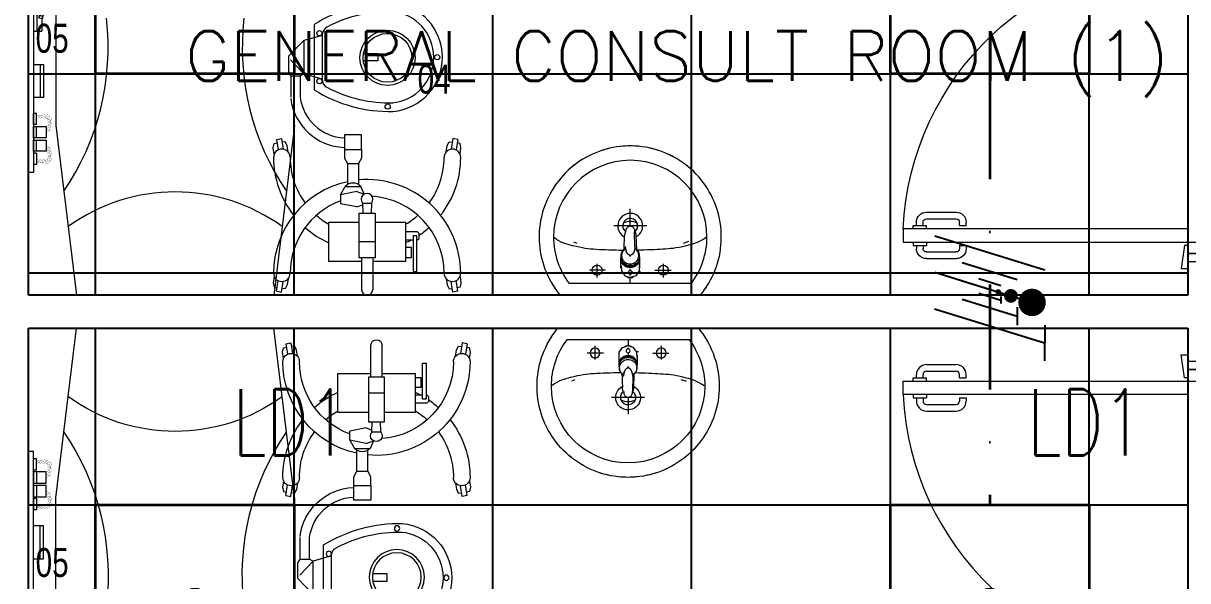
# Model space of a CAD drawing. Header units: inches. Extents: x -12418 to 57169, y -29325 to 19878.
# Drawn here: x 14182 to 17698, y -8029 to -6347 of the extents above; entities that cross this region are included whole.
import ezdxf
from ezdxf.enums import TextEntityAlignment as Align

# ---------------------------------------------------------------- set-up
doc = ezdxf.new("R2010")
doc.units = ezdxf.units.IN
doc.header["$LTSCALE"] = 25
doc.header["$MEASUREMENT"] = 0
doc.linetypes.add('DASHDOT', pattern=[25.4, 12.7, -6.35, 0, -6.35])
doc.layers.get('0').update_dxf_attribs({"color": 8})
for name, color, linetype, lineweight in [('00-Ground Floor$0$72_EGR_BASE_TEXT', 252, 'Continuous', 5), ('00-Ground Floor$0$72_EGR_EQP_TAG', 142, 'Continuous', 5), ('00-Ground Floor$0$LOADING', 253, 'Continuous', 5), ('00-Ground Floor$0$P-SANR-FIXT', 6, 'Continuous', 18), ('00-Ground Floor$0$P-SANR-FIXT-1', 6, 'Continuous', 13), ('00-Ground Floor$0$Walls', 251, 'Continuous', 5), ('00-Ground Floor$0$Wooden Joinery', 251, 'Continuous', 5), ('E-LITE-CIRC-NUMB', 6, 'Continuous', 25), ('E-LITE-CLNG', 150, 'Continuous', 35), ('E-LITE-CLNG-CNDT', 6, 'DASHDOT', 35), ('E-LITE-CTRL', 6, 'Continuous', 25), ('E-LITE-IDEN', 6, 'Continuous', 25), ('E-POWR-WIRE', 6, 'Continuous', 25), ('E-POWR-WIRE @ 100', 6, 'Continuous', 25), ('E-POWR-WIRE @ 20', 6, 'Continuous', 25), ('E-POWR-WIRE @ 50', 6, 'Continuous', 25)]:
    doc.layers.add(name, color=color, linetype=linetype, lineweight=lineweight)
doc.layers.add('00-Ground Floor$0$False Ceiling', color=251, linetype='Continuous')
doc.styles.add('00-Ground Floor$0$SIMPLEX', font='SIMPLEX.shx', dxfattribs={"height": 150})
doc.styles.add('00-Ground Floor$0$X3G_ENTITY_257CFD', font='swisscl.ttf', dxfattribs={"height": 200})
doc.styles.add('DC_Simplex', font='SIMPLEX.shx', dxfattribs={"width": 0.7})

# ---------------------------------------------------------------- blocks, each defined once
blk = doc.blocks.new('00-Ground Floor$0$A$C72370EFE')
at = {"layer": '00-Ground Floor$0$Wooden Joinery'}
for p, q in [((-0.01, -0.03), (-0.01, -0.07)), ((0, -0.03), (-0.01, -0.03)), ((0.04, -0.03), (0.05, -0.03)), ((0.05, -0.03), (0.05, -0.07)), ((-0.05, -0.07), (-0.05, -0.16)), ((-0.03, -0.07), (-0.03, -0.16)), ((-0.01, -0.04), (-0.02, -0.04)), ((-0.01, -0.06), (-0.02, -0.06)), ((0, -0.07), (-0.01, -0.07)), ((0.04, -0.07), (0.05, -0.07)), ((0.05, -0.04), (0.06, -0.04)), ((0.05, -0.06), (0.06, -0.06)), ((0.07, -0.07), (0.07, -0.16)), ((0.09, -0.07), (0.09, -0.16)), ((-0.01, -0.17), (-0.02, -0.17)), ((-0.01, -0.17), (-0.01, -0.19)), ((0.05, -0.17), (0.06, -0.17)), ((0.05, -0.17), (0.05, -0.19)), ((-0.01, -0.19), (-0.02, -0.19)), ((0.05, -0.19), (0.06, -0.19))]:
    blk.add_line(p, q, dxfattribs=at)
for centre, radius, start, end in [((-0.02, -0.07), 0.03, 90, 180), ((-0.02, -0.07), 0.01, 90, 180), ((0.06, -0.07), 0.03, 0, 90), ((0.06, -0.07), 0.01, 0, 90), ((-0.02, -0.16), 0.03, 180, 270), ((-0.02, -0.16), 0.01, 180, 270), ((0.06, -0.16), 0.01, 270, 0), ((0.06, -0.16), 0.03, 270, 0)]:
    blk.add_arc(centre, radius, start, end, dxfattribs=at)
blk = doc.blocks.new('00-Ground Floor$0$A$C5DAD61B4')
at = {"layer": '00-Ground Floor$0$Wooden Joinery'}
for points in [[(80, 959.1), (80, 969.1), (10, 979.1), (10, 959.1)], [(940, 959.1), (940, 969.1), (1010, 979.1), (1010, 959.1)], [(70, 859.1), (70, 849.1), (0, 839.1), (0, 859.1)], [(120, 859.1), (120, 0), (80, 0), (80, 859.1)], [(950, 859.1), (950, 849.1), (1020, 839.1), (1020, 859.1)]]:
    blk.add_lwpolyline(points, close=True, dxfattribs=at)
for points in [[(45, 859.1), (45, 959.1), (20, 959.1), (20, 859.1), (45, 859.1)], [(45, 859.1), (80, 859.1), (80, 899.1), (90, 899.1), (90, 959.1), (45, 959.1), (45, 859.1)], [(975, 859.1), (940, 859.1), (940, 899.1), (930, 899.1), (930, 959.1), (975, 959.1), (975, 859.1)], [(975, 859.1), (975, 959.1), (1000, 959.1), (1000, 859.1), (975, 859.1)]]:
    blk.add_lwpolyline(points, dxfattribs=at)
blk.add_arc((80, 859.1), 860, 272.666, 0, dxfattribs=at)
at = {"layer": '00-Ground Floor$0$Wooden Joinery', "xscale": 999.9999999998854, "yscale": 999.9999999998854, "zscale": 999.9999999998854, "rotation": 180}
blk.add_blockref('00-Ground Floor$0$A$C72370EFE', (120, 0), dxfattribs=at)
blk = doc.blocks.new('00-Ground Floor$0$ME19011A-P')
for p, q in [((-0.425, 0), (0.425, 0)), ((-0.425, 0), (-0.425, -0.015)), ((0.425, 0), (0.425, -0.015)), ((-0.425, -0.015), (0.425, -0.015)), ((-0.3675, -0.0198), (-0.2325, -0.0198)), ((-0.3675, -0.0198), (-0.3675, -0.0399)), ((-0.36, -0.015), (-0.36, -0.0198)), ((-0.24, -0.015), (-0.24, -0.0198)), ((-0.2325, -0.0198), (-0.2325, -0.0399)), ((-0.15, -0.015), (-0.15, -0.04)), ((-0.15, -0.025), (0, -0.025)), ((-0.0402, -0.0312), (-0.0496, -0.0337)), ((-0.0376, -0.0409), (-0.0402, -0.0312)), ((0, -0.015), (0, -0.04)), ((0.1, -0.015), (0.1, -0.045)), ((0.1, -0.035), (0.2, -0.035)), ((0.2, -0.045), (0.2, -0.015)), ((0.2818, -0.015), (0.2484, -0.015)), ((0.2484, -0.0243), (0.2484, -0.015)), ((0.2818, -0.0243), (0.2484, -0.0243)), ((0.2818, -0.0243), (0.2818, -0.015)), ((0.3211, -0.015), (0.2877, -0.015)), ((0.2877, -0.015), (0.2877, -0.0531)), ((0.3211, -0.0243), (0.2877, -0.0243)), ((0.3211, -0.0531), (0.3211, -0.015)), ((0.3623, -0.015), (0.3289, -0.015)), ((0.3289, -0.015), (0.3289, -0.0531)), ((0.3623, -0.0243), (0.3289, -0.0243)), ((0.3623, -0.0531), (0.3623, -0.015)), ((0.3682, -0.0243), (0.3682, -0.015)), ((0.3682, -0.015), (0.4016, -0.015)), ((0.3682, -0.0243), (0.4016, -0.0243)), ((0.4016, -0.0243), (0.4016, -0.015)), ((-0.3675, -0.0399), (-0.2325, -0.0399)), ((-0.15, -0.04), (-0.1187, -0.04)), ((-0.0887, -0.04), (-0.0637, -0.04)), ((-0.0606, -0.0371), (-0.0787, -0.0432)), ((-0.0787, -0.0432), (-0.077, -0.0497)), ((-0.0582, -0.046), (-0.077, -0.0497)), ((-0.047, -0.0434), (-0.0376, -0.0409)), ((-0.0379, -0.04), (0, -0.04)), ((0.1, -0.045), (0.2, -0.045)), ((0.2877, -0.0531), (0.3211, -0.0531)), ((0.3289, -0.0531), (0.3623, -0.0531))]:
    blk.add_line(p, q)
at = {"color": 8, "const_width": 0.000601}
for points in [[(0.3044, -0.0531, -0.184574), (0.2977, -0.0636, -1.44364), (0.2961, -0.0581, -0.837915), (0.2969, -0.0664, -0.30536), (0.2839, -0.062, -1.584726), (0.2894, -0.0609, -0.253153), (0.2827, -0.0684, -0.874198), (0.2775, -0.0585, -0.915253), (0.2791, -0.0658, -0.223821), (0.2683, -0.0644, -1.703343), (0.272, -0.0597, -0.588962), (0.2621, -0.068, -0.717795), (0.2625, -0.0581, -0.983104), (0.2645, -0.0644, -0.326362), (0.2534, -0.0609, -0.758716), (0.2609, -0.0514, -0.906186), (0.2593, -0.0565, -0.189488), (0.2526, -0.0522, -0.7948), (0.2613, -0.0423, -1.223996), (0.2574, -0.047, -0.072149), (0.2534, -0.0403, -0.645886), (0.2609, -0.0324, -1.366917), (0.2574, -0.0371, -0.078415), (0.2542, -0.0308, -0.723006), (0.2613, -0.0256, -1.105484), (0.2582, -0.0292, -0.221197), (0.2566, -0.0243, -0.221197)], [(0.3456, -0.0531, 0.184574), (0.3523, -0.0636, 1.44364), (0.3539, -0.0581, 0.837915), (0.3531, -0.0664, 0.30536), (0.3661, -0.062, 1.584726), (0.3606, -0.0609, 0.253153), (0.3673, -0.0684, 0.874198), (0.3725, -0.0585, 0.915253), (0.3709, -0.0658, 0.223821), (0.3817, -0.0644, 1.703343), (0.378, -0.0597, 0.588962), (0.3879, -0.068, 0.717795), (0.3875, -0.0581, 0.983104), (0.3855, -0.0644, 0.326362), (0.3966, -0.0609, 0.758716), (0.3891, -0.0514, 0.906186), (0.3907, -0.0565, 0.189488), (0.3974, -0.0522, 0.7948), (0.3887, -0.0423, 1.223996), (0.3926, -0.047, 0.072149), (0.3966, -0.0403, 0.645886), (0.3891, -0.0324, 1.366917), (0.3926, -0.0371, 0.078415), (0.3958, -0.0308, 0.723006), (0.3887, -0.0256, 1.105484), (0.3918, -0.0292, 0.221197), (0.3934, -0.0243, 0.221197)]]:
    blk.add_lwpolyline(points, format="xyb", dxfattribs=at)
blk.add_lwpolyline([(-0.1187, -0.0482), (-0.0887, -0.0482), (-0.0887, -0.0382), (-0.1187, -0.0382)], close=True)
blk.add_circle((-0.0537, -0.04), 0.0075)
for centre, radius, start, end in [((-0.1037, -0.04), 0.01, 10.4593, 169.5407), ((-0.1037, -0.04), 0.0075, 14.0075, 165.9925), ((-0.0537, -0.04), 0.01, 45, 180)]:
    blk.add_arc(centre, radius, start, end)
blk = doc.blocks.new('00-Ground Floor$0$M.44.57.64')
at = {"layer": '00-Ground Floor$0$LOADING', "xscale": 1000.000000000002, "yscale": 1000.000000000002, "zscale": 1000.000000000002, "rotation": 225.9999036123427}
blk.add_blockref('00-Ground Floor$0$ME19011A-P', (-80806.9, 16720.7), dxfattribs=at)
blk = doc.blocks.new('00-Ground Floor$0$HF13902-P')
at = {"color": 8}
for centre, radius, start, end in [((0, 1.0679), 0.5515, 234.1788, 305.8212), ((-0.9704, 0.0819), 0.7679, 353.3222, 34.2669), ((0.9704, 0.0819), 0.7679, 145.7331, 186.6778)]:
    blk.add_arc(centre, radius, start, end, dxfattribs=at)
at = {"layer": '00-Ground Floor$0$LOADING'}
for p, q in [((-0.36, 0.3161), (-0.2975, 0.8276)), ((0.2975, 0.8276), (-0.2975, 0.8276)), ((0.36, 0.3161), (0.2975, 0.8276)), ((-0.36, 0.3161), (-0.36, -0.6824)), ((0.36, -0.6824), (0.36, 0.3161))]:
    blk.add_line(p, q, dxfattribs=at)
blk = doc.blocks.new('00-Ground Floor$0$mobile light')
at = {"layer": '00-Ground Floor$0$LOADING'}
for p, q in [((1882.58, -498.29), (1882.35, -499.8)), ((1882.58, -498.29), (1885.78, -498.78)), ((1883.78, -497.56), (1883.65, -498.45)), ((1885.1, -497.29), (1883.78, -497.56)), ((1887.04, -497.59), (1885.1, -497.29)), ((1923.94, -497.59), (1925.88, -497.29)), ((1928.41, -498.29), (1925.2, -498.78)), ((1925.88, -497.29), (1927.2, -497.56)), ((1927.2, -497.56), (1927.33, -498.45)), ((1928.41, -498.29), (1928.63, -499.8)), ((1882.35, -499.8), (1885.55, -500.28)), ((1883.28, -500.85), (1883.42, -499.96)), ((1884.47, -501.5), (1883.28, -500.85)), ((1886.4, -501.79), (1884.47, -501.5)), ((1924.58, -501.79), (1926.52, -501.5)), ((1928.63, -499.8), (1925.43, -500.28)), ((1926.52, -501.5), (1927.7, -500.85)), ((1927.7, -500.85), (1927.56, -499.96)), ((1947.59, -502.62), (1941.09, -502.62)), ((1948.76, -501.94), (1947.59, -502.62)), ((1947.59, -502.62), (1947.59, -505.45)), ((1948.15, -506.5), (1952.41, -502.55)), ((1953.47, -501.94), (1948.76, -501.94)), ((1958.23, -506.5), (1953.47, -501.94)), ((1947.59, -505.45), (1941.09, -505.45)), ((1947.59, -505.45), (1948.15, -506.5)), ((1963.08, -509.67), (1943.3, -509.67)), ((1946.6, -512.08), (1948.15, -506.5)), ((1958.23, -506.5), (1948.15, -506.5)), ((1959.78, -512.08), (1958.23, -506.5)), ((1959.78, -512.08), (1946.6, -512.08)), ((1908.01, -522.53), (1909, -517.55)), ((1911.69, -517.55), (1909, -517.55)), ((1912.69, -522.53), (1911.69, -517.55)), ((1911.69, -517.55), (1914.17, -518.99)), ((1914.17, -518.99), (1914.17, -523.77)), ((1921.08, -519.69), (1914.74, -519.69)), ((1922.73, -518.8), (1921.08, -519.69)), ((1921.08, -519.69), (1921.08, -523.01)), ((1921.08, -519.69), (1921.08, -523.01)), ((1925.38, -518.8), (1922.73, -518.8)), ((1892.68, -528.06), (1892.68, -523.24)), ((1892.68, -523.24), (1906.16, -523.24)), ((1897.5, -528.06), (1897.5, -523.24)), ((1906.16, -523.24), (1906.16, -528.06)), ((1908.01, -522.53), (1908.62, -524.28)), ((1912.69, -522.53), (1911.9, -524.78)), ((1911.9, -524.78), (1914.17, -523.77)), ((1921.08, -523.01), (1914.77, -523.01)), ((1922.73, -523.93), (1921.08, -523.04)), ((1892.68, -523.97), (1883.05, -523.97)), ((1892.68, -527.34), (1883.05, -527.34)), ((1909.15, -524.25), (1906.16, -524.32)), ((1909.15, -526.94), (1906.16, -526.87)), ((1909.15, -524.25), (1909.15, -526.94)), ((1925.38, -523.93), (1922.73, -523.93)), ((1906.16, -528.06), (1892.68, -528.06)), ((1882.35, -551.47), (1885.55, -550.99)), ((1882.58, -552.98), (1882.35, -551.47)), ((1884.47, -549.77), (1883.28, -550.42)), ((1883.28, -550.42), (1883.42, -551.31)), ((1886.4, -549.48), (1884.47, -549.77)), ((1924.58, -549.48), (1926.52, -549.77)), ((1928.63, -551.47), (1925.43, -550.99)), ((1926.52, -549.77), (1927.7, -550.42)), ((1927.7, -550.42), (1927.56, -551.31)), ((1928.41, -552.98), (1928.63, -551.47)), ((1882.58, -552.98), (1885.78, -552.5)), ((1883.78, -553.71), (1883.65, -552.82)), ((1885.1, -553.98), (1883.78, -553.71)), ((1887.04, -553.69), (1885.1, -553.98)), ((1923.94, -553.69), (1925.88, -553.98)), ((1928.41, -552.98), (1925.2, -552.5)), ((1925.88, -553.98), (1927.2, -553.71)), ((1927.2, -553.71), (1927.33, -552.82))]:
    blk.add_line(p, q, dxfattribs=at)
for points in [[(1903.33, -523.24), (1903.33, -514.02), (1891.61, -514.02), (1891.61, -523.97)], [(1891.61, -527.34), (1891.61, -537.34), (1903.33, -537.34), (1903.33, -528.06)], [(1954.27, -524.55), (1954.27, -528.82), (1952.05, -528.82), (1952.05, -524.5)], [(1892.74, -537.34), (1892.74, -539.04), (1895.76, -539.04), (1895.76, -537.34)], [(1898.05, -537.34), (1898.05, -539.5)], [(1898.05, -540.63), (1898.05, -540.87), (1898.53, -541.35), (1900.02, -541.35), (1900.5, -540.87), (1900.5, -537.34)]]:
    blk.add_lwpolyline(points, dxfattribs=at)
for points in [[(1929.78, -518.8), (1925.38, -518.8), (1925.38, -523.93), (1929.78, -523.93)], [(1899.3, -539.5), (1888.5, -539.5), (1888.5, -540.63), (1899.3, -540.63)]]:
    blk.add_lwpolyline(points, close=True, dxfattribs=at)
for centre, radius in [((1945.96, -511.25), 0.793), ((1960.42, -511.25), 0.793), ((1953.01, -531.79), 8.32), ((1953.01, -531.79), 7.35), ((1938.31, -531.85), 0.793), ((1968.07, -531.85), 0.793), ((1953.19, -546.77), 0.793)]:
    blk.add_circle(centre, radius, dxfattribs=at)
for centre, radius, start, end in [((1888.02, -499.89), 2.5, 90, 270), ((1888.02, -525.64), 28.25, 12.1463, 90), ((1922.96, -525.64), 28.25, 90, 128.2073), ((1922.96, -499.89), 2.5, 270, 90), ((1888.02, -525.64), 23.25, 20.3387, 90), ((1922.96, -525.64), 23.25, 90, 126.3743), ((1942.82, -519.31), 16.86, 97.1293, 177.6115), ((1942.82, -519.31), 13.97, 97.1293, 177.6115), ((1922.96, -525.64), 28.25, 138.4974, 155.7305), ((1980.13, -532.49), 43.32, 148.2167, 181.2501), ((1926.25, -532.49), 43.32, 358.7499, 31.7833), ((1922.96, -525.64), 23.25, 138.7224, 150.0382), ((1946.6, -514.96), 2.89, 90, 152.4092), ((1959.78, -514.96), 2.89, 27.5908, 90), ((1980.13, -532.49), 40.72, 152.4092, 181.2501), ((1926.25, -532.49), 40.72, 358.7499, 27.5908), ((1911.94, -521.38), 3.27, 313.0112, 46.9888), ((1888.02, -525.64), 28.25, 270, 5.3386), ((1910.32, -525.6), 1.78, 229.0673, 130.9327), ((1883.05, -525.65), 1.68, 90, 270), ((1888.02, -525.64), 23.25, 270, 356.3184), ((1953.19, -531.93), 16.44, 185.2361, 354.7639), ((1953.19, -531.93), 13.84, 185.2361, 354.7639), ((1922.96, -525.64), 28.25, 204.483, 208.105), ((1922.96, -525.64), 23.25, 210.2349, 221.2776), ((1922.96, -525.64), 28.25, 213.7985, 221.5026), ((1922.96, -525.64), 23.25, 233.6257, 270), ((1922.96, -525.64), 28.25, 231.7927, 270), ((1888.02, -551.39), 2.5, 90, 270), ((1922.96, -551.39), 2.5, 270, 90)]:
    blk.add_arc(centre, radius, start, end, dxfattribs=at)
blk = doc.blocks.new('00-Ground Floor$0$FP_138-161_A_00_GFL_-0_080_Einreichung_Grundrisse_100')
at = {"layer": '00-Ground Floor$0$P-SANR-FIXT'}
blk.add_line((-0.0044, -0.0019), (-0.0045, -0.0021), dxfattribs=at)
at = {"layer": '00-Ground Floor$0$P-SANR-FIXT', "flags": 128}
blk.add_lwpolyline([(-0.0057, -0.0037), (-0.0058, -0.0039), (-0.006, -0.004)], dxfattribs=at)
blk = doc.blocks.new('00-Ground Floor$0$FP_139-161_A_00_GFL_-0_080_Einreichung_Grundrisse_100')
at = {"layer": '00-Ground Floor$0$P-SANR-FIXT'}
blk.add_line((0.0045, -0.0022), (0.0044, -0.002), dxfattribs=at)
at = {"layer": '00-Ground Floor$0$P-SANR-FIXT', "flags": 128}
blk.add_lwpolyline([(0.006, -0.004), (0.0059, -0.0039), (0.0057, -0.0038)], dxfattribs=at)
blk = doc.blocks.new('00-Ground Floor$0$IS_Ceraplus_B8204_BIM_BG _1_ - B8204AA - CERAPLUS single lever basin mixer with pop-up waste-V137-161_A_00_GFL_-0_080_Einreichung_Grundrisse_100')
at = {"layer": '00-Ground Floor$0$P-SANR-FIXT-1'}
h = blk.add_hatch(dxfattribs=at)
h.set_pattern_fill('FP_26', color=256, style=0, pattern_type=2)
h.set_pattern_definition([(225, (0.009, 0), (0.010607, -0.010607), []), (315, (0.009, 0), (0.010607, 0.010607), [])])
h.paths.add_polyline_path([(0.0056, -0.002), (0.0058, -0.0024), (0.0058, -0.0021)])
h.paths.add_polyline_path([(0.007, -0.0039), (0.0088, -0.0045), (0.0084, -0.0043)])
at = {"layer": '00-Ground Floor$0$LOADING'}
for p, q in [((-0.028, 0), (-0.028, -0.0281)), ((-0.0274, -0.0337), (-0.0271, -0.0392)), ((-0.0262, -0.0282), (-0.0263, -0.0287)), ((0.0263, -0.0287), (0.0262, -0.0282)), ((0.0262, -0.0293), (0.0263, -0.0287)), ((0.0271, -0.0392), (0.0274, -0.0337)), ((0.028, -0.0281), (0.028, 0)), ((-0.0137, -0.0512), (-0.0129, -0.0517)), ((0.0124, -0.052), (0.0133, -0.0515)), ((0.014, -0.0647), (0.0133, -0.1077)), ((0.0185, -0.0618), (0.019, -0.0539)), ((0.019, -0.0539), (0.0188, -0.0561))]:
    blk.add_line(p, q, dxfattribs=at)
at = {"layer": '00-Ground Floor$0$LOADING', "flags": 128}
for points in [[(-0.0272, -0.0069), (-0.0266, 0.009), (-0.0165, 0.0236), (0, 0.0291)], [(0.0272, -0.0069), (0.0266, 0.009), (0.0165, 0.0236), (0, 0.0291)], [(-0.0176, -0.0568), (-0.0224, -0.0513), (-0.0254, -0.0448), (-0.0264, -0.0376), (-0.0253, -0.0305), (-0.0222, -0.024), (-0.0172, -0.0186), (-0.0109, -0.0147), (-0.0037, -0.0127), (0.0037, -0.0127), (0.0109, -0.0147), (0.0172, -0.0186), (0.0222, -0.024), (0.0253, -0.0305), (0.0264, -0.0376), (0.0254, -0.0448), (0.0224, -0.0513), (0.0176, -0.0568)], [(-0.0271, -0.0393), (-0.027, -0.0403), (-0.0269, -0.0414), (-0.0267, -0.0424), (-0.0265, -0.0434), (-0.0262, -0.0444), (-0.0259, -0.0454), (-0.0255, -0.0464), (-0.0252, -0.0474), (-0.0247, -0.0484), (-0.0243, -0.0493), (-0.0238, -0.0502), (-0.0232, -0.0511), (-0.0226, -0.052), (-0.022, -0.0529), (-0.0214, -0.0537), (-0.0207, -0.0545), (-0.0199, -0.0553), (-0.0192, -0.0561), (-0.0184, -0.0568), (-0.0176, -0.0575), (-0.0173, -0.0577)], [(-0.019, -0.0539), (-0.0185, -0.0615), (-0.0185, -0.0618)], [(-0.0162, -0.0579), (-0.0156, -0.058), (-0.0151, -0.0581), (-0.0146, -0.0583), (-0.0142, -0.0586), (-0.0139, -0.0588), (-0.0138, -0.0591)], [(-0.0138, -0.0591), (-0.0139, -0.0612), (-0.014, -0.0633)], [(0.0138, -0.0591), (0.0139, -0.0588), (0.0142, -0.0586), (0.0146, -0.0583), (0.0151, -0.0581), (0.0156, -0.058), (0.0162, -0.0579)], [(0.014, -0.0633), (0.0139, -0.0612), (0.0138, -0.0591)], [(0.0171, -0.0578), (0.0174, -0.0575), (0.0176, -0.0568)], [(0.0173, -0.0577), (0.0181, -0.057), (0.0189, -0.0563), (0.0197, -0.0556), (0.0204, -0.0548), (0.0211, -0.054), (0.0218, -0.0532), (0.0224, -0.0523), (0.023, -0.0514), (0.0236, -0.0505), (0.0241, -0.0496), (0.0246, -0.0487), (0.025, -0.0477), (0.0254, -0.0467), (0.0258, -0.0458), (0.0261, -0.0448), (0.0264, -0.0437), (0.0266, -0.0427), (0.0268, -0.0417), (0.027, -0.0407), (0.0271, -0.0396), (0.0271, -0.0393)], [(0.0184, -0.0651), (0.0184, -0.0652), (0.0184, -0.0652), (0.0184, -0.0652), (0.0184, -0.0654), (0.0184, -0.0655)], [(-0.0181, -0.0728), (-0.0177, -0.083), (-0.0172, -0.0938)], [(0.0172, -0.0938), (0.0177, -0.083), (0.0181, -0.0728)], [(-0.0129, -0.1142), (-0.0124, -0.1161), (-0.0118, -0.1179), (-0.0109, -0.1197), (-0.0098, -0.1214), (-0.0084, -0.123), (-0.0067, -0.1244), (-0.0047, -0.1255), (-0.0025, -0.1263), (0, -0.1266)], [(0, -0.1266), (0.0025, -0.1263), (0.0047, -0.1255), (0.0067, -0.1244), (0.0084, -0.123), (0.0098, -0.1214), (0.0109, -0.1197), (0.0118, -0.1179), (0.0124, -0.1161), (0.0129, -0.1142)]]:
    blk.add_lwpolyline(points, dxfattribs=at)
at = {"layer": '00-Ground Floor$0$LOADING'}
for centre, radius, start, end in [((0, 0.0135), 0.00603, 0, 180), ((0, 0.0135), 0.00603, 180, 0), ((-0.009, 0), 0.005, 300, 315), ((0.009, 0), 0.005, 225, 240)]:
    blk.add_arc(centre, radius, start, end, dxfattribs=at)
for centre, major_axis, start_param, end_param in [((0, -0.0281), (-0.028, 0), 4.712389, 6.47291), ((0, -0.0321), (0.0275, 0), 3.141823, 3.202701), ((0, -0.0321), (0.0275, 0), 3.239313, 3.439417), ((0, -0.0281), (0.028, 0), 3.371221, 3.483334), ((0, -0.0287), (0.0267, 0), 1.570796, 3.036556), ((0, -0.0287), (0.0263, 0), 2.625648, 2.791756), ((0, -0.0287), (-0.0263, 0), 4.712389, 5.759587), ((0, -0.0281), (0.028, 0), 6.093357, 7.853982), ((0, -0.0287), (0.0267, 0), 0.105099, 1.570796), ((0, -0.0287), (0.0262, 0), 0.523599, 1.570796), ((0, -0.0287), (0.0262, 0), 0.349919, 0.515945), ((0, -0.0287), (0.0267, 0), 6.059374, 6.108652), ((0, -0.0321), (0.0275, 0), 5.985527, 6.185455), ((0, -0.0281), (0.028, 0), 5.94107, 6.05344), ((0, -0.0321), (0.0275, 0), 6.222066, 6.282955), ((0, -0.0312), (0.0248, 0), 4.111947, 4.191073), ((0, -0.0281), (0.028, 0), 4.202431, 4.259552), ((0, -0.0287), (0.0263, 0), 4.169225, 4.2325), ((0, -0.0281), (0.028, 0), 5.172057, 5.222265)]:
    blk.add_ellipse(centre, major_axis=major_axis, ratio=0.961262, start_param=start_param, end_param=end_param, dxfattribs=at)
for points, knots in [([(-0.0215, -0.0162), (-0.0216, -0.0163), (-0.0219, -0.0167), (-0.0227, -0.0177), (-0.0238, -0.0192), (-0.0249, -0.0211), (-0.0258, -0.0231), (-0.0266, -0.0253), (-0.0273, -0.0282), (-0.0275, -0.0305), (-0.0275, -0.0321)], [0.7859035, 0.7859035, 0.7859035, 0.7859035, 0.7916667, 0.8055556, 0.8333333, 0.8611111, 0.8888889, 0.9166667, 0.9444444, 1, 1, 1, 1]), ([(0.021, -0.0157), (0.0208, -0.0154), (0.0203, -0.0149), (0.0192, -0.0139), (0.0177, -0.0127), (0.0161, -0.0117), (0.0148, -0.0109), (0.0138, -0.0104), (0.0127, -0.0099), (0.0113, -0.0093), (0.0087, -0.0084), (0.0048, -0.0075), (0, -0.0071), (-0.0048, -0.0075), (-0.0087, -0.0084), (-0.0113, -0.0093), (-0.0127, -0.0099), (-0.0138, -0.0104), (-0.0148, -0.0109), (-0.0161, -0.0117), (-0.0177, -0.0127), (-0.0191, -0.0139), (-0.0202, -0.0149), (-0.0208, -0.0154), (-0.021, -0.0157)], [0.2222222, 0.2222222, 0.2222222, 0.2222222, 0.2361111, 0.25, 0.2777778, 0.3055556, 0.3194444, 0.3333333, 0.3472222, 0.3611111, 0.3888889, 0.4444444, 0.5, 0.5555556, 0.6111111, 0.6388889, 0.6527778, 0.6666667, 0.6805556, 0.6944444, 0.7222222, 0.75, 0.7638889, 0.7777778, 0.7777778, 0.7777778, 0.7777778]), ([(0.0275, -0.0321), (0.0275, -0.0305), (0.0273, -0.0282), (0.0266, -0.0253), (0.0258, -0.0231), (0.0249, -0.0211), (0.0238, -0.0192), (0.0227, -0.0177), (0.0219, -0.0167), (0.0216, -0.0163), (0.0215, -0.0162)], [0, 0, 0, 0, 0.0555556, 0.0833333, 0.1111111, 0.1388889, 0.1666667, 0.1944444, 0.2083333, 0.2142181, 0.2142181, 0.2142181, 0.2142181]), ([(-0.0188, -0.0538), (-0.0188, -0.0547), (-0.0186, -0.0582), (-0.0185, -0.0619), (-0.0184, -0.0646)], [0.6724021, 0.6724021, 0.6724021, 0.6724021, 0.75, 1, 1, 1, 1]), ([(-0.0162, -0.0579), (-0.0162, -0.0578), (-0.0163, -0.0578), (-0.0165, -0.0577), (-0.0166, -0.0575), (-0.0167, -0.0574), (-0.0169, -0.0573), (-0.017, -0.0572), (-0.0172, -0.0571), (-0.0173, -0.057), (-0.0175, -0.0569), (-0.0176, -0.0568)], [0, 0, 0, 0, 0.1, 0.2, 0.3, 0.4, 0.5, 0.6, 0.7, 0.8, 1, 1, 1, 1]), ([(-0.0148, -0.0587), (-0.015, -0.0586), (-0.0159, -0.0583), (-0.0167, -0.058), (-0.0172, -0.0578)], [0.8, 0.8, 0.8, 0.8, 0.85, 1, 1, 1, 1]), ([(0, -0.0378), (-0.0005, -0.038), (-0.0012, -0.0384), (-0.0021, -0.0389), (-0.0028, -0.0393), (-0.0035, -0.0397), (-0.0042, -0.04), (-0.0049, -0.0405), (-0.0055, -0.0409), (-0.0061, -0.0414), (-0.0067, -0.0419), (-0.0072, -0.0424), (-0.0078, -0.0429), (-0.0083, -0.0435), (-0.0088, -0.0441), (-0.0092, -0.0446), (-0.0096, -0.0452), (-0.01, -0.0459), (-0.0103, -0.0466), (-0.0105, -0.0472), (-0.0107, -0.0477), (-0.0108, -0.0481), (-0.0109, -0.0484), (-0.0111, -0.0489), (-0.0114, -0.0497), (-0.0118, -0.0509), (-0.0122, -0.0521), (-0.0124, -0.053), (-0.0126, -0.0537), (-0.0128, -0.0544), (-0.0129, -0.0552), (-0.0131, -0.0559), (-0.0132, -0.0566), (-0.0134, -0.0572), (-0.0136, -0.0581), (-0.0137, -0.0587), (-0.0138, -0.0591)], [0, 0, 0, 0, 0.055556, 0.083333, 0.111111, 0.138889, 0.166667, 0.194444, 0.222222, 0.25, 0.277778, 0.305556, 0.333333, 0.361111, 0.388889, 0.416667, 0.444444, 0.472222, 0.5, 0.527778, 0.541667, 0.555556, 0.569444, 0.583333, 0.611111, 0.666667, 0.722222, 0.75, 0.777778, 0.805556, 0.833333, 0.861111, 0.888889, 0.916667, 0.944444, 1, 1, 1, 1]), ([(0, -0.0357), (-0.0006, -0.0357), (-0.0013, -0.0357), (-0.002, -0.0357), (-0.0022, -0.0357)], [0, 0, 0, 0, 0.1, 0.1298359, 0.1298359, 0.1298359, 0.1298359]), ([(0.0022, -0.0357), (0.002, -0.0357), (0.0013, -0.0357), (0.0006, -0.0357), (0, -0.0357)], [0.8701578, 0.8701578, 0.8701578, 0.8701578, 0.9, 1, 1, 1, 1]), ([(0.0138, -0.0591), (0.0137, -0.0587), (0.0136, -0.0581), (0.0134, -0.0572), (0.0132, -0.0566), (0.0131, -0.0559), (0.0129, -0.0552), (0.0128, -0.0544), (0.0126, -0.0537), (0.0124, -0.053), (0.0122, -0.0521), (0.0118, -0.0509), (0.0114, -0.0497), (0.0111, -0.0489), (0.0109, -0.0484), (0.0108, -0.0481), (0.0107, -0.0477), (0.0105, -0.0472), (0.0103, -0.0466), (0.01, -0.0459), (0.0096, -0.0452), (0.0092, -0.0446), (0.0088, -0.0441), (0.0083, -0.0435), (0.0078, -0.0429), (0.0072, -0.0424), (0.0067, -0.0419), (0.0061, -0.0414), (0.0055, -0.0409), (0.0049, -0.0405), (0.0042, -0.04), (0.0035, -0.0397), (0.0028, -0.0393), (0.0021, -0.0389), (0.0012, -0.0384), (0.0005, -0.038), (0, -0.0378)], [0, 0, 0, 0, 0.055556, 0.083333, 0.111111, 0.138889, 0.166667, 0.194444, 0.222222, 0.25, 0.277778, 0.333333, 0.388889, 0.416667, 0.430556, 0.444444, 0.458333, 0.472222, 0.5, 0.527778, 0.555556, 0.583333, 0.611111, 0.638889, 0.666667, 0.694444, 0.722222, 0.75, 0.777778, 0.805556, 0.833333, 0.861111, 0.888889, 0.916667, 0.944444, 1, 1, 1, 1]), ([(0.0141, -0.0613), (0.0141, -0.0611), (0.0143, -0.0608), (0.0145, -0.0604), (0.0148, -0.06), (0.0151, -0.0596), (0.0153, -0.0594), (0.0155, -0.0592), (0.0156, -0.059), (0.0158, -0.0588), (0.016, -0.0587), (0.0163, -0.0585), (0.0165, -0.0583), (0.0166, -0.0582)], [0.3333333, 0.3333333, 0.3333333, 0.3333333, 0.4166667, 0.5, 0.5833333, 0.6666667, 0.7083333, 0.75, 0.7916667, 0.8333333, 0.875, 0.9166667, 1, 1, 1, 1]), ([(0.0176, -0.0568), (0.0175, -0.0569), (0.0173, -0.057), (0.0172, -0.0571), (0.017, -0.0572), (0.0169, -0.0573), (0.0167, -0.0574), (0.0166, -0.0575), (0.0165, -0.0577), (0.0163, -0.0578), (0.0162, -0.0578), (0.0162, -0.0579)], [0, 0, 0, 0, 0.2, 0.3, 0.4, 0.5, 0.6, 0.7, 0.8, 0.9, 1, 1, 1, 1]), ([(0.0184, -0.0646), (0.0185, -0.0619), (0.0186, -0.0582), (0.0188, -0.0547), (0.0188, -0.0538)], [0, 0, 0, 0, 0.25, 0.3275586, 0.3275586, 0.3275586, 0.3275586]), ([(-0.0131, -0.1116), (-0.0132, -0.1115), (-0.0135, -0.1109), (-0.0141, -0.1099), (-0.0147, -0.1086), (-0.0153, -0.1072), (-0.0159, -0.1053), (-0.0167, -0.1021), (-0.0171, -0.0992), (-0.0171, -0.0973)], [0.4856715, 0.4856715, 0.4856715, 0.4856715, 0.5, 0.55, 0.6, 0.65, 0.7, 0.8, 1, 1, 1, 1]), ([(0.0131, -0.1116), (0.0133, -0.1113), (0.0137, -0.1106), (0.0142, -0.1096), (0.0147, -0.1084), (0.0153, -0.1072), (0.0159, -0.1053), (0.0167, -0.1021), (0.0171, -0.0992), (0.0171, -0.0973)], [-0.5143371, -0.5143371, -0.5143371, -0.5143371, -0.475, -0.4375, -0.4, -0.35, -0.3, -0.2, 0, 0, 0, 0]), ([(-0.0132, -0.1091), (-0.0132, -0.1096), (-0.0132, -0.1103), (-0.0132, -0.1111), (-0.0132, -0.1115), (-0.0132, -0.1118), (-0.0131, -0.1122), (-0.0131, -0.1125), (-0.0131, -0.1128), (-0.0131, -0.1131), (-0.013, -0.1134), (-0.013, -0.1138), (-0.0129, -0.1141), (-0.0129, -0.1142)], [0.2, 0.2, 0.2, 0.2, 0.4, 0.5, 0.55, 0.6, 0.65, 0.7, 0.75, 0.8, 0.85, 0.9, 1, 1, 1, 1]), ([(0.0129, -0.1142), (0.0129, -0.1141), (0.013, -0.1138), (0.013, -0.1134), (0.0131, -0.1131), (0.0131, -0.1128), (0.0131, -0.1125), (0.0131, -0.1122), (0.0132, -0.1118), (0.0132, -0.1115), (0.0132, -0.1111), (0.0132, -0.1103), (0.0132, -0.1096), (0.0132, -0.1091)], [0, 0, 0, 0, 0.1, 0.15, 0.2, 0.25, 0.3, 0.35, 0.4, 0.45, 0.5, 0.6, 0.8, 0.8, 0.8, 0.8])]:
    blk.add_open_spline(points, degree=3, knots=knots, dxfattribs=at)
for points in [[(-0.0184, -0.0646), (-0.0183, -0.0659), (-0.0182, -0.0684), (-0.0181, -0.0709), (-0.0181, -0.0721)], [(-0.0172, -0.0578), (-0.0171, -0.0578), (-0.0169, -0.058), (-0.0167, -0.0581), (-0.0166, -0.0582)], [(-0.0162, -0.0579), (-0.0162, -0.0579), (-0.0164, -0.0581), (-0.0165, -0.0582), (-0.0166, -0.0583), (-0.0166, -0.0582), (-0.0166, -0.0582)], [(-0.0166, -0.0582), (-0.0163, -0.0585), (-0.0156, -0.059), (-0.0148, -0.0599), (-0.0142, -0.0609), (-0.0139, -0.0617), (-0.0138, -0.0621)], [(-0.014, -0.0633), (-0.014, -0.0633), (-0.014, -0.0633), (-0.014, -0.0633)], [(-0.014, -0.0646), (-0.014, -0.0644), (-0.014, -0.064), (-0.014, -0.0635), (-0.014, -0.0633)], [(0.014, -0.0633), (0.014, -0.0633), (0.014, -0.0633), (0.014, -0.0633)], [(0.014, -0.0633), (0.014, -0.0635), (0.014, -0.064), (0.014, -0.0644), (0.014, -0.0647)], [(0.0172, -0.0578), (0.0168, -0.0579), (0.0158, -0.0583), (0.0147, -0.0587), (0.0141, -0.059)], [(0.0166, -0.0582), (0.0166, -0.0582), (0.0166, -0.0583), (0.0165, -0.0582), (0.0164, -0.0581), (0.0162, -0.0579), (0.0162, -0.0579)], [(0.0166, -0.0582), (0.0167, -0.0582), (0.0168, -0.0581), (0.0169, -0.058), (0.0169, -0.058)], [(0.0169, -0.058), (0.017, -0.0579), (0.0171, -0.0579), (0.0171, -0.0578)], [(0.0181, -0.0721), (0.0181, -0.0709), (0.0182, -0.0684), (0.0183, -0.0659), (0.0184, -0.0646)], [(-0.0172, -0.0938), (-0.0172, -0.0944), (-0.0172, -0.0956), (-0.0171, -0.0967), (-0.0171, -0.0973)], [(0.0171, -0.0973), (0.0171, -0.0967), (0.0172, -0.0956), (0.0172, -0.0944), (0.0172, -0.0938)]]:
    blk.add_open_spline(points, degree=3, dxfattribs=at)
for name in ['00-Ground Floor$0$FP_138-161_A_00_GFL_-0_080_Einreichung_Grundrisse_100', '00-Ground Floor$0$FP_139-161_A_00_GFL_-0_080_Einreichung_Grundrisse_100']:
    blk.add_blockref(name, (0, 0), dxfattribs=at)
blk = doc.blocks.new('00-Ground Floor$0$_100_WB_KER_REN_55x45x18 - _100_WB_KER_REN_55x45x18-V63-161_A_00_GFL_-0_080_Einreichung_Grundrisse_100')
at = {"layer": '00-Ground Floor$0$LOADING'}
for p, q in [((-0.2075, 0.225), (-0.2075, 0.2227)), ((0.2074, 0.225), (-0.2074, 0.225)), ((0.2075, 0.2227), (0.2075, 0.225)), ((-0.1855, 0.1899), (0.1855, 0.1899)), ((0, 0.1899), (0, 0.1724)), ((-0.0744, 0.15), (-0.1234, 0.15)), ((-0.1, 0.172), (-0.1, 0.1303)), ((-0.0259, 0.155), (-0.0315, 0.155)), ((0, 0.1656), (0, 0.1628)), ((0, 0.1509), (0, 0.1454)), ((0, 0.1422), (0, 0.1399)), ((0.026, 0.155), (0.0248, 0.155)), ((0.0744, 0.15), (0.1234, 0.15)), ((0.1, 0.172), (0.1, 0.1303)), ((-0.1763, 0.0637), (-0.1598, 0.0692)), ((0.1605, 0.0691), (0.1707, 0.0656)), ((-0.05, 0.0161), (0.05, 0.0161)), ((0, 0.0168), (0, -0.0348))]:
    blk.add_line(p, q, dxfattribs=at)
at = {"layer": '00-Ground Floor$0$LOADING', "flags": 128}
for points in [[(-0.2121, 0.225), (-0.219, 0.2164), (-0.2254, 0.2075), (-0.2316, 0.1983), (-0.2373, 0.189), (-0.2427, 0.1794), (-0.2476, 0.1696), (-0.2522, 0.1596), (-0.2564, 0.1494), (-0.2602, 0.1391), (-0.2635, 0.1286), (-0.2665, 0.118), (-0.269, 0.1073), (-0.271, 0.0965), (-0.2727, 0.0856), (-0.2739, 0.0747), (-0.2747, 0.0637), (-0.275, 0.0527), (-0.275, 0.05)], [(0.275, 0.05), (0.2748, 0.061), (0.2741, 0.072), (0.273, 0.0829), (0.2715, 0.0938), (0.2695, 0.1046), (0.2671, 0.1154), (0.2643, 0.126), (0.261, 0.1365), (0.2574, 0.1469), (0.2533, 0.1571), (0.2488, 0.1671), (0.2439, 0.177), (0.2387, 0.1866), (0.233, 0.1961), (0.227, 0.2053), (0.2206, 0.2142), (0.2138, 0.2229), (0.2121, 0.225)], [(-0.275, 0.05), (-0.2748, 0.039), (-0.2741, 0.028), (-0.273, 0.0171), (-0.2715, 0.0062), (-0.2695, -0.0046), (-0.2671, -0.0154), (-0.2643, -0.026), (-0.261, -0.0365), (-0.2574, -0.0469), (-0.2533, -0.0571), (-0.2488, -0.0671), (-0.2439, -0.077), (-0.2387, -0.0866), (-0.233, -0.0961), (-0.227, -0.1053), (-0.2206, -0.1142), (-0.2138, -0.1229), (-0.2067, -0.1313), (-0.1993, -0.1395), (-0.1916, -0.1473), (-0.1836, -0.1548), (-0.1752, -0.162), (-0.1666, -0.1688), (-0.1577, -0.1753), (-0.1486, -0.1814), (-0.1392, -0.1872), (-0.1296, -0.1925), (-0.1198, -0.1975), (-0.1098, -0.2021), (-0.0996, -0.2063), (-0.0893, -0.2101), (-0.0788, -0.2135), (-0.0682, -0.2164), (-0.0575, -0.2189), (-0.0467, -0.221), (-0.0359, -0.2227), (-0.0249, -0.2239), (-0.014, -0.2246), (-0.003, -0.225), (0.008, -0.2249), (0.019, -0.2243), (0.03, -0.2234), (0.0409, -0.2219), (0.0517, -0.2201), (0.0625, -0.2178), (0.0731, -0.2151), (0.0837, -0.212), (0.0941, -0.2084), (0.1043, -0.2044), (0.1144, -0.2001), (0.1243, -0.1953), (0.1341, -0.1901), (0.1436, -0.1846), (0.1528, -0.1786), (0.1618, -0.1723), (0.1706, -0.1657), (0.1791, -0.1587), (0.1873, -0.1514), (0.1952, -0.1437), (0.2028, -0.1358), (0.21, -0.1275), (0.217, -0.119), (0.2236, -0.1101), (0.2298, -0.1011), (0.2356, -0.0918), (0.2411, -0.0822), (0.2462, -0.0725), (0.2509, -0.0625), (0.2552, -0.0524), (0.2591, -0.0421), (0.2626, -0.0317), (0.2656, -0.0211), (0.2683, -0.0104), (0.2705, 0.0003), (0.2722, 0.0112), (0.2736, 0.0221), (0.2745, 0.0331), (0.2749, 0.0441), (0.275, 0.05)]]:
    blk.add_lwpolyline(points, dxfattribs=at)
at = {"layer": '00-Ground Floor$0$LOADING'}
for centre in [(-0.1, 0.15), (0.1, 0.15)]:
    blk.add_circle(centre, 0.015, dxfattribs=at)
for centre, radius, start, end in [((0, 0.05), 0.275, 140.4788, 141.2381), ((0, 0.05), 0.275, 38.7619, 39.5212), ((0, 0.05), 0.275, 145.9324, 150.3591), ((0, 0.05), 0.2315, 142.8209, 180), ((0, 0.05), 0.2315, 0, 37.1791), ((0, 0.05), 0.275, 29.6409, 34.0676), ((0, 0.155), 0.0175, 54.0899, 125.9101), ((0, 0.155), 0.0175, 68.869, 83.8798), ((0, 0.155), 0.0175, 251.9463, 258.2346), ((0, 0.05), 0.275, 180, 183.6225), ((0, 0.05), 0.2315, 180, 0), ((0, 0.0161), 0.0375, 117.1305, 0), ((0, 0.0161), 0.0375, 0, 61.4146), ((0, 0.0161), 0.0225, 129.5025, 0), ((0, 0.0161), 0.0225, 180, 193.3417), ((0, 0.0161), 0.0225, 197.0466, 201.508), ((0, 0.0161), 0.0225, 156.725, 162.0134), ((0, 0.05), 0.047, 243.4433, 296.5567), ((0, 0.0161), 0.0225, 138.0808, 143.3939), ((0, 0.0161), 0.0225, 0, 51.4286), ((0, 0.0161), 0.0225, 36.616, 41.9265), ((0, 0.0161), 0.0225, 17.9887, 23.276), ((0, 0.0161), 0.0225, 338.492, 342.9534), ((0, 0.0161), 0.0225, 346.6583, 0), ((0, 0.05), 0.275, 307.6689, 312), ((0, 0.05), 0.275, 240, 245.6589), ((0, 0.05), 0.275, 252, 257.5535), ((0, 0.05), 0.275, 264, 276), ((0, 0.05), 0.275, 282.9241, 288)]:
    blk.add_arc(centre, radius, start, end, dxfattribs=at)
for points, knots in [([(-0.2074, 0.225), (-0.2078, 0.225), (-0.2086, 0.225), (-0.2095, 0.225), (-0.2102, 0.225), (-0.2106, 0.225), (-0.2109, 0.225), (-0.2111, 0.225), (-0.2114, 0.225), (-0.2116, 0.225), (-0.2118, 0.225), (-0.2119, 0.225), (-0.2119, 0.225)], [-1, -1, -1, -1, -0.8333333, -0.6666667, -0.5833333, -0.5, -0.4583333, -0.4166667, -0.3333333, -0.2916667, -0.25, -0.1666667, -0.1666667, -0.1666667, -0.1666667]), ([(0.2119, 0.225), (0.2119, 0.225), (0.2118, 0.225), (0.2116, 0.225), (0.2114, 0.225), (0.2111, 0.225), (0.2109, 0.225), (0.2106, 0.225), (0.2102, 0.225), (0.2095, 0.225), (0.2086, 0.225), (0.2078, 0.225), (0.2074, 0.225)], [-0.8333333, -0.8333333, -0.8333333, -0.8333333, -0.75, -0.7083333, -0.6666667, -0.5833333, -0.5416667, -0.5, -0.4166667, -0.3333333, -0.1666667, 0, 0, 0, 0]), ([(-0.0037, 0.1721), (-0.0046, 0.1719), (-0.0064, 0.1714), (-0.0081, 0.1705), (-0.009, 0.17)], [0.5653198, 0.5653198, 0.5653198, 0.5653198, 0.6111111, 0.6666667, 0.6666667, 0.6666667, 0.6666667]), ([(0.009, 0.17), (0.0086, 0.1703), (0.0077, 0.1708), (0.0059, 0.1715), (0.0046, 0.1719), (0.0037, 0.1721)], [0.3333333, 0.3333333, 0.3333333, 0.3333333, 0.3611111, 0.3888889, 0.4346482, 0.4346482, 0.4346482, 0.4346482]), ([(-0.2294, 0.0509), (-0.2103, 0.066), (-0.1431, 0.0839), (-0.1084, 0.0863), (-0.0496, 0.0893), (-0.0206, 0.0899)], [0.0392191, 0.0392191, 0.0392191, 0.0392191, 0.1715289, 0.4228457, 0.6475389, 0.6475389, 0.6475389, 0.6475389]), ([(0.0209, 0.0903), (0.0512, 0.0901), (0.1113, 0.0879), (0.1514, 0.0828), (0.2115, 0.0665), (0.2292, 0.052)], [0.7533082, 0.7533082, 0.7533082, 0.7533082, 0.9865548, 1.235629, 1.3638988, 1.3638988, 1.3638988, 1.3638988]), ([(-0.0141, 0.0337), (-0.0162, 0.0319), (-0.0207, 0.0267), (-0.0225, 0.02), (-0.0225, 0.0161)], [0.7144203, 0.7144203, 0.7144203, 0.7144203, 0.8333333, 1, 1, 1, 1]), ([(0.0225, 0.0161), (0.0225, 0.0187), (0.0216, 0.0239), (0.0182, 0.0298), (0.0152, 0.0327), (0.0141, 0.0337)], [0, 0, 0, 0, 0.1111111, 0.2222222, 0.285568, 0.285568, 0.285568, 0.285568])]:
    blk.add_open_spline(points, degree=3, knots=knots, dxfattribs=at)
for points in [[(-0.2075, 0.2227), (-0.2075, 0.2231), (-0.2075, 0.2235), (-0.2075, 0.2239)], [(0.2075, 0.2239), (0.2075, 0.2235), (0.2075, 0.2231), (0.2075, 0.2227)], [(-0.1852, 0.1899), (-0.1853, 0.1899), (-0.1854, 0.1899), (-0.1855, 0.1899)], [(0.1855, 0.1899), (0.1854, 0.1899), (0.1853, 0.1899), (0.1852, 0.1899)], [(-0.0009, 0.1725), (-0.0013, 0.1725), (-0.0018, 0.1724), (-0.0022, 0.1724)], [(0.0022, 0.1724), (0.0018, 0.1724), (0.0013, 0.1725), (0.0009, 0.1725)], [(-0.0225, 0.0161), (-0.0225, 0.0147), (-0.0222, 0.012), (-0.0215, 0.0093), (-0.021, 0.008)], [(0.021, 0.008), (0.0215, 0.0093), (0.0222, 0.012), (0.0225, 0.0147), (0.0225, 0.0161)]]:
    blk.add_open_spline(points, degree=3, dxfattribs=at)
at = {"layer": '00-Ground Floor$0$LOADING', "xscale": -1, "rotation": 5.088887490341627e-12}
blk.add_blockref('00-Ground Floor$0$IS_Ceraplus_B8204_BIM_BG _1_ - B8204AA - CERAPLUS single lever basin mixer with pop-up waste-V137-161_A_00_GFL_-0_080_Einreichung_Grundrisse_100', (0, 0.1434), dxfattribs=at)
blk = doc.blocks.new('00-Ground Floor$0$A$Ce9e1c4c3')
at = {"layer": '00-Ground Floor$0$False Ceiling', "color": 254}
for p, q in [((-85802.1, -7167.4, 0), (-85802.1, -4167.4, 0)), ((-82302.3, -4167.4, 0), (-82302.3, -7167.4, 0)), ((-82302.3, -7167.4, 0), (-85802.1, -7167.4, 0)), ((-85802.1, -7267.4, 0), (-82302.3, -7267.4, 0)), ((-85802.1, -10267.4, 0), (-85802.1, -7267.4, 0)), ((-82302.3, -7267.4, 0), (-82302.3, -10267.4, 0))]:
    blk.add_line(p, q, dxfattribs=at)
at = {"layer": '00-Ground Floor$0$False Ceiling', "color": 254, "linetype": 'Continuous'}
for p, q in [((-85600, -7167.4), (-85600, -4167.4)), ((-85000, -7167.4), (-85000, -4167.4)), ((-84400, -7167.4), (-84400, -4167.4)), ((-83800, -7167.4), (-83800, -4167.4)), ((-83200, -7167.4), (-83200, -4167.4)), ((-82600, -7167.4), (-82600, -4167.4)), ((-85802.1, -6500), (-82302.3, -6500)), ((-85802.1, -7100), (-82302.3, -7100)), ((-85600, -10267.4), (-85600, -7267.4)), ((-85000, -10267.4), (-85000, -7267.4)), ((-84400, -10267.4), (-84400, -7267.4)), ((-83800, -10267.4), (-83800, -7267.4)), ((-83200, -10267.4), (-83200, -7267.4)), ((-82600, -10267.4), (-82600, -7267.4)), ((-85802.1, -7800), (-82302.3, -7800))]:
    blk.add_line(p, q, dxfattribs=at)
blk = doc.blocks.new('00-Ground Floor')
at = {"layer": '00-Ground Floor$0$Walls'}
for p, q in [((14197.9, -4167.4, 0), (14197.9, -7167.4, 0)), ((17697.7, -7067.4, 0), (17697.7, -7167.4, 0)), ((14197.9, -7167.4, 0), (17697.7, -7167.4, 0)), ((14197.9, -7267.4, 0), (14197.9, -10267.4, 0)), ((14197.9, -7267.4, 0), (17697.7, -7267.4, 0)), ((17697.7, -7367.4, 0), (17697.7, -7267.4, 0))]:
    blk.add_line(p, q, dxfattribs=at)
at = {"layer": '00-Ground Floor$0$False Ceiling', "color": 254}
blk.add_blockref('00-Ground Floor$0$A$Ce9e1c4c3', (100000, 0), dxfattribs=at)
at = {"layer": '00-Ground Floor$0$LOADING'}
for name, p, xscale, yscale, zscale, rotation in [('00-Ground Floor$0$HF13902-P', (14640.7, -6339.8, 0), 1000, 1000, 1000, 180), ('00-Ground Floor$0$mobile light', (9963.8, -25981.7), 10, 10, 10, 90.00000000000001), ('00-Ground Floor$0$_100_WB_KER_REN_55x45x18 - _100_WB_KER_REN_55x45x18-V63-161_A_00_GFL_-0_080_Einreichung_Grundrisse_100', (16014.6, -6942.4, 0), 1000, 1000, 1000, 180), ('00-Ground Floor$0$mobile light', (9992, 11511.6, 0), -10, 10, 10, 90)]:
    blk.add_blockref(name, p, dxfattribs=dict(at, xscale=xscale, yscale=yscale, zscale=zscale, rotation=rotation))
at = {"layer": '00-Ground Floor$0$LOADING', "xscale": -1, "rotation": 315.9999036123427}
blk.add_blockref('00-Ground Floor$0$M.44.57.64', (-55544.8, 37734, 0), dxfattribs=at)
at = {"layer": '00-Ground Floor$0$LOADING', "xscale": -1000, "yscale": 1000, "zscale": 1000}
for name, p in [('00-Ground Floor$0$HF13902-P', (14640.7, -8095.1, 0)), ('00-Ground Floor$0$_100_WB_KER_REN_55x45x18 - _100_WB_KER_REN_55x45x18-V63-161_A_00_GFL_-0_080_Einreichung_Grundrisse_100', (16008.1, -7492.4, 0))]:
    blk.add_blockref(name, p, dxfattribs=at)
at = {"layer": '00-Ground Floor$0$LOADING', "rotation": 224.0000963876573}
blk.add_blockref('00-Ground Floor$0$M.44.57.64', (-55544.8, -52168.9, 0), dxfattribs=at)
at = {"layer": '00-Ground Floor$0$Wooden Joinery', "xscale": -1, "rotation": 270}
blk.add_blockref('00-Ground Floor$0$A$C5DAD61B4', (16838.7, -7087.4, 0), dxfattribs=at)
at = {"layer": '00-Ground Floor$0$Wooden Joinery', "rotation": 270}
blk.add_blockref('00-Ground Floor$0$A$C5DAD61B4', (16838.7, -7347.4, 0), dxfattribs=at)
at = {"layer": '00-Ground Floor$0$72_EGR_BASE_TEXT', "insert": (16156.1, -6370.8), "char_height": 150, "attachment_point": 2, "style": '00-Ground Floor$0$SIMPLEX'}
blk.add_mtext('GENERAL CONSULT ROOM (1)', dxfattribs=at)
at = {"layer": '00-Ground Floor$0$72_EGR_EQP_TAG', "char_height": 87.47, "attachment_point": 2, "style": '00-Ground Floor$0$X3G_ENTITY_257CFD'}
for s, insert in [('05', (14269.2, -6348.8, 0)), ('04', (15422.5, -6471.9, 0)), ('05', (14269.2, -7930.4, 0))]:
    blk.add_mtext(s, dxfattribs=dict(at, insert=insert))
blk = doc.blocks.new('*U14')
blk.add_lwpolyline([(-300, 300), (-300, -300), (300, -300), (300, 300)], close=True)
blk.add_circle((0, 0), 45)
at = {"layer": 'E-LITE-CIRC-NUMB', "style": 'DC_Simplex', "width": 0.7, "flags": 8}
blk.add_attdef('CIRCUIT', text='', height=200, rotation=0, dxfattribs=at).set_placement((-473.9, 300), align=Align.RIGHT)
at = {"layer": 'E-LITE-CTRL', "style": 'DC_Simplex', "width": 0.7, "flags": 8}
blk.add_attdef('CONTROL', (1118.9, -935), '', height=200, rotation=360, dxfattribs=at)
at = {"layer": 'E-LITE-IDEN', "style": 'DC_Simplex', "width": 0.7, "flags": 8}
blk.add_attdef('TYPE', (-114.6, 448.6), '', height=200, rotation=360, dxfattribs=at)
blk = doc.blocks.new('*U86')
for p, q in [((-1.658, 1.617), (1.663, 0.587)), ((-1.66, 0.515), (1.66, -0.515)), ((-1.663, -0.587), (1.658, -1.617)), ((1.659, -1.078), (1.657, -2.157))]:
    blk.add_line(p, q)
at = {"const_width": 0.414}
blk.add_lwpolyline([(1.278, -0.19, 1), (1.277, -0.604, 1)], format="xyb", close=True, dxfattribs=at)
blk = doc.blocks.new('*U719')
at = {"layer": 'E-POWR-WIRE @ 100', "xscale": 100, "yscale": 100, "zscale": 100}
blk.add_blockref('*U86', (17100, -7150), dxfattribs=at)
at = {"layer": 'E-POWR-WIRE @ 20', "xscale": 20, "yscale": 20, "zscale": 20}
blk.add_blockref('*U86', (17100, -7150), dxfattribs=at)
at = {"layer": 'E-POWR-WIRE @ 50', "xscale": 50, "yscale": 50, "zscale": 50}
blk.add_blockref('*U86', (17100, -7150), dxfattribs=at)

msp = doc.modelspace()

# ---------------------------------------------------------------- linework, layer by layer
at = {"layer": 'E-LITE-CLNG-CNDT'}
msp.add_lwpolyline([(17100, -6500), (17100, -7800)], dxfattribs=at)

# ---------------------------------------------------------------- block references
at = {"layer": 'E-LITE-CLNG'}
ref = msp.add_blockref('*U14', (14700, -6200), dxfattribs=dict(at, xscale=-1))
ref.add_attrib('TYPE', 'LD1', (14814.6, -5751.4), dxfattribs={"layer": 'E-LITE-IDEN', "height": 200, "rotation": 0, "style": 'DC_Simplex', "width": 0.7, "flags": 8})
ref = msp.add_blockref('*U14', (17100, -6200), dxfattribs=dict(at, xscale=-1))
ref.add_attrib('TYPE', 'LD1', (17214.6, -5751.4), dxfattribs={"layer": 'E-LITE-IDEN', "height": 200, "rotation": 0, "style": 'DC_Simplex', "width": 0.7, "flags": 8})
ref = msp.add_blockref('*U14', (14700, -8100), dxfattribs=dict(at, xscale=-1))
ref.add_attrib('TYPE', 'LD1', (14814.6, -7651.4), dxfattribs={"layer": 'E-LITE-IDEN', "height": 200, "rotation": 0, "style": 'DC_Simplex', "width": 0.7, "flags": 8})
ref = msp.add_blockref('*U14', (17100, -8100), dxfattribs=dict(at, xscale=-1))
ref.add_attrib('TYPE', 'LD1', (17214.6, -7651.4), dxfattribs={"layer": 'E-LITE-IDEN', "height": 200, "rotation": 0, "style": 'DC_Simplex', "width": 0.7, "flags": 8})
at = {"layer": 'E-LITE-CLNG-CNDT'}
msp.add_blockref('00-Ground Floor', (0, 0), dxfattribs=at)
at = {"layer": 'E-POWR-WIRE'}
msp.add_blockref('*U719', (0, 0), dxfattribs=at)

doc.saveas('drawing.dxf')
